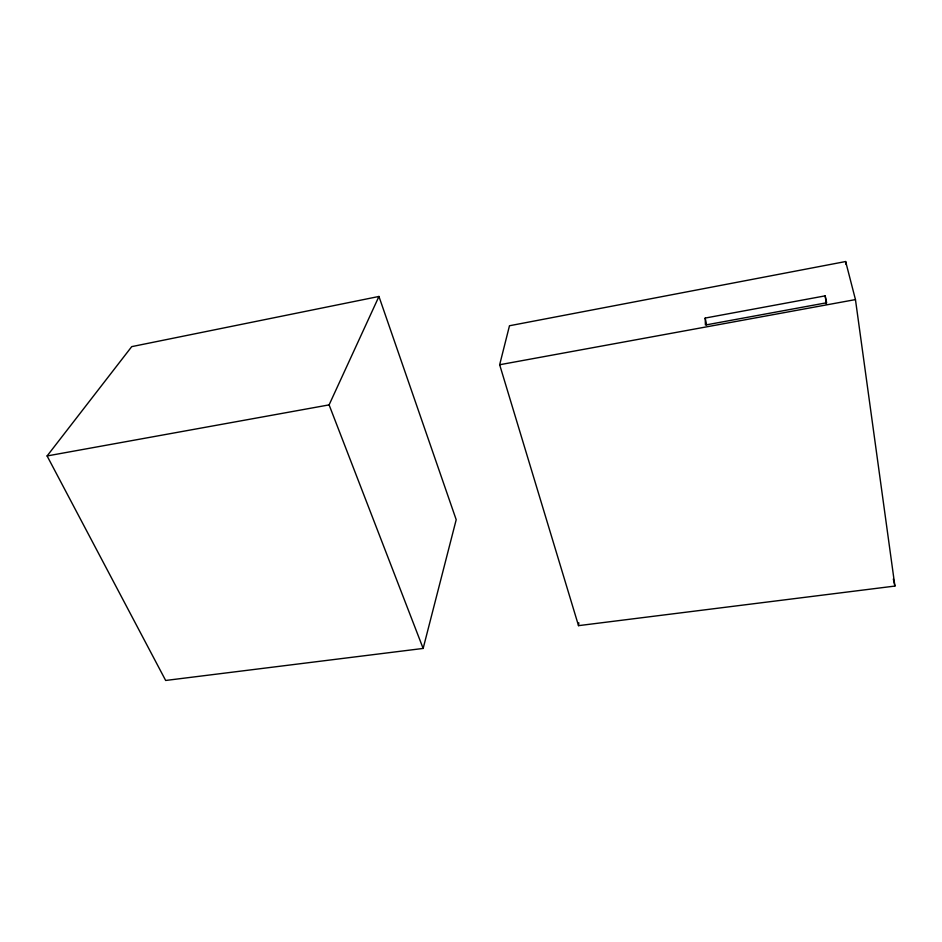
<?xml version="1.0" encoding="UTF-8"?>
<svg xmlns="http://www.w3.org/2000/svg" width="942" height="942" viewBox="0 0 942 942"><rect width="100%" height="100%" fill="white"/><g stroke="black" fill="none" stroke-linecap="round" stroke-linejoin="round"><path stroke-width="1.41" d="M578.518 625.653L499.66 364.742L509.481 325.755L845.645 261.535L855.454 299.591L894.9 586.065L578.518 625.653L578.824 622.803M423.146 648.437L456.199 519.713L378.943 296.459L131.727 346.632L47.1 455.952L165.662 680.465L423.146 648.437L329.099 404.883L378.943 296.459M705.205 318.055L825.168 295.859L826.652 302.771L705.417 325.025L705.205 318.055L706.594 324.849M499.66 364.742L855.454 299.591M47.1 455.952L329.099 404.883M893.334 579.012L894.9 586.065M825.168 295.859L826.44 304.29M845.645 261.535L846.057 264.443"/></g></svg>
